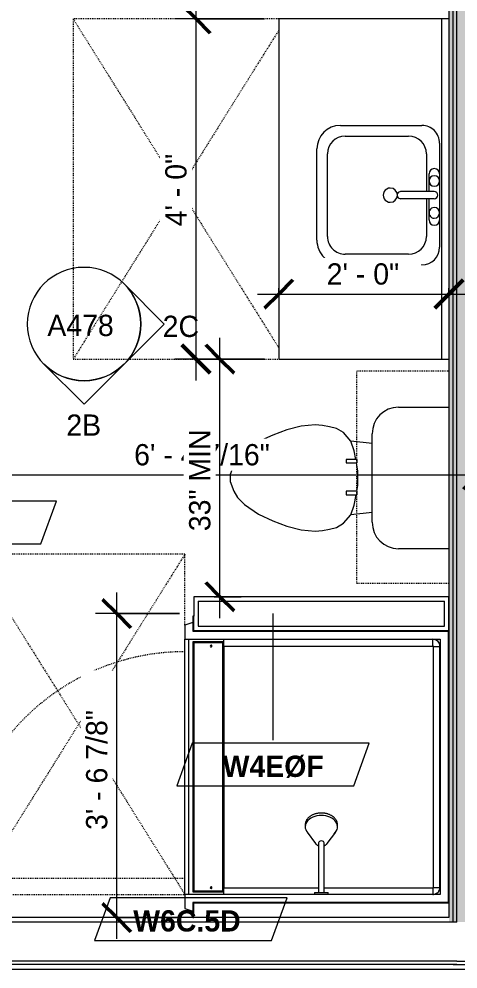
# Model space of a CAD drawing. Header units: inches. Extents: x -4010 to -1814, y 9846 to 12241.
# Drawn here: x -3403.8 to -3341.9, y 11718.1 to 11852.2 of the extents above; entities that cross this region are included whole.
import ezdxf

# ---------------------------------------------------------------- set-up
doc = ezdxf.new("R2010")
doc.units = ezdxf.units.IN
doc.header["$MEASUREMENT"] = 0
doc.linetypes.add('Dash', pattern=[0.25, 0.125, -0.125])
for name, color, linetype, lineweight in [('0-1', 7, 'Continuous', 5), ('A-ANNO-DIMS', 211, 'Continuous', 9), ('A-ANNO-DIMS-32', 211, 'Continuous', 9), ('A-GENM', 5, 'Continuous', 9), ('A-GENM-HDLN', 13, 'Dash', 9), ('A-WALL', 113, 'Continuous', 18), ('A-WALL-2', 250, 'Continuous', 18), ('A-WALL-IDEN', 211, 'Continuous', 9), ('G-ANNO-SYMB-3', 111, 'Continuous', 9), ('I-WALL-1', 21, 'Continuous', 18), ('I-WALL-2', 241, 'Continuous', 5), ('I-WALL-3', 7, 'Continuous', 9), ('I-WALL-4', 2, 'Continuous', 9), ('P-SANR-FIXT', 6, 'Continuous', 9), ('P-SANR-FIXT-HDLN', 131, 'Dash', 9), ('Q-CASE', 31, 'Continuous', 9), ('Q-CASE-1', 31, 'Dash', 9)]:
    doc.layers.add(name, color=color, linetype=linetype, lineweight=lineweight)
doc.styles.add('Century Gothic', font='ufonts.com_century-gothic.ttf', dxfattribs={"height": 3})
doc.styles.add('Century Gothic_B_1', font='GOTHICB.TTF', dxfattribs={"height": 3})
doc.dimstyles.new('OD_1__HACK_2', dxfattribs={"dimscale": 12, "dimtxt": 3.132505, "dimasz": 0.333333, "dimexe": 0.25, "dimexo": 0.166667, "dimgap": 0.041667, "dimtad": 1, "dimdec": 4, "dimrnd": 0.0625, "dimzin": 3, "dimdsep": 46, "dimlunit": 4, "dimtxsty": 'Century Gothic', "dimblk1": 'OBLIQUE', "dimblk2": 'OBLIQUE', "dimsah": 1, "dimcen": 0.09, "dimdle": 0.25, "dimazin": 0, "dimtfac": 1, "dimtdec": 4, "dimtix": 1, "dimtmove": 0, "dimatfit": 3, "dimfxl": 1, "dimtvp": 1, "dimtfill": 1, "dimfrac": 2, "dimtolj": 1, "dimtzin": 0, "dimarcsym": 2})
doc.dimstyles.new('OD_1__HACK_2_1', dxfattribs={"dimscale": 12, "dimtxt": 3.132505, "dimasz": 0.333333, "dimexe": 0.25, "dimexo": 0.166667, "dimgap": 0.041667, "dimtad": 1, "dimdec": 4, "dimrnd": 0.0625, "dimzin": 3, "dimdsep": 46, "dimlunit": 4, "dimtxsty": 'Century Gothic', "dimblk1": 'OBLIQUE', "dimblk2": 'OBLIQUE', "dimsah": 1, "dimcen": 0.09, "dimdle": 0.25, "dimazin": 0, "dimtfac": 1, "dimtdec": 4, "dimtix": 1, "dimtmove": 0, "dimatfit": 3, "dimfxl": 1, "dimtvp": 1, "dimtfill": 1, "dimfrac": 2, "dimtolj": 1, "dimtzin": 0, "dimarcsym": 2})

# ---------------------------------------------------------------- blocks, each defined once
blk = doc.blocks.new('CTR - 1st Phase - Common Walls_rvt-1-UNIT PLANS - 2ND _ 3RD FLOOR')
at = {"layer": 'I-WALL-1'}
blk.add_hatch(color=256, dxfattribs=at).paths.add_polyline_path([(-3343.16, 11724.74), (-3342.54, 11724.74), (-3342.54, 12110.34), (-3343.16, 12110.34), (-3343.16, 11725.36)], flags=0)
at = {"layer": 'I-WALL-2'}
for points in [[(-3342.54, 11724.74), (-3342.04, 11724.74), (-3342.04, 12110.34), (-3342.54, 12110.34), (-3342.54, 11725.36)], [(-3342.04, 11724.74), (-3336.54, 11724.74), (-3336.54, 12110.34), (-3342.04, 12110.34), (-3342.04, 11725.36)]]:
    blk.add_hatch(color=256, dxfattribs=at).paths.add_polyline_path(points, flags=0)
at = {"layer": 'A-WALL-2'}
for p, q in [((-3342.54, 11725.36), (-3342.54, 12110.34)), ((-3342.04, 11725.36), (-3342.04, 12110.34)), ((-3342.54, 11724.74), (-3342.54, 11725.36)), ((-3342.04, 11724.74), (-3342.04, 11725.36)), ((-3343.16, 11724.74), (-3413.78, 11724.74)), ((-3342.54, 11724.74), (-3343.16, 11724.74)), ((-3342.04, 11724.74), (-3342.54, 11724.74)), ((-3343.16, 11718.74), (-3419.78, 11718.74)), ((-3343.16, 11719.24), (-3419.28, 11719.24)), ((-3342.04, 11719.24), (-3343.16, 11719.24)), ((-3342.54, 11718.74), (-3343.16, 11718.74)), ((-3342.54, 11718.74), (-3342.04, 11718.74)), ((-3342.04, 11718.74), (-3342.54, 11718.74)), ((-3342.04, 11719.24), (-3207.1, 11719.24)), ((-3342.04, 11718.74), (-3207.1, 11718.74))]:
    blk.add_line(p, q, dxfattribs=at)
at = {"layer": 'I-WALL-3'}
for p, q in [((-3343.16, 12110.34), (-3343.16, 11852.18)), ((-3343.16, 11804.18), (-3343.16, 11765.89)), ((-3343.16, 11727.39), (-3343.16, 11725.36)), ((-3379.28, 11725.36), (-3413.16, 11725.36)), ((-3343.16, 11725.36), (-3379.16, 11725.36)), ((-3420.41, 11718.11), (-3343.16, 11718.11)), ((-3343.16, 11718.11), (-3342.54, 11718.11)), ((-3342.54, 11718.11), (-3207.1, 11718.11))]:
    blk.add_line(p, q, dxfattribs=at)
blk = doc.blocks.new('M_Sink Vanity-Square - 500 x 440mm-1372835-UNIT PLANS - 2ND _ 3RD FLOOR')
at = {"layer": 'P-SANR-FIXT'}
for p, q in [((-5.72, 10.23), (7.14, 10.23)), ((-5.22, 8.73), (6.46, 8.73)), ((-9.22, -4.59), (-9.22, 6.73)), ((10.46, 6.91), (10.46, -4.59)), ((-7.72, -2.72), (-7.72, 6.23)), ((8.96, 6.23), (8.96, -2.72)), ((0.12, -6.33), (0.12, -1.59)), ((1.12, -6.33), (1.12, -1.59)), ((0.12, -5.22), (-5.22, -5.22)), ((6.46, -5.22), (1.12, -5.22)), ((-2.88, -5.59), (0.12, -5.59)), ((1.12, -5.59), (3.62, -5.59)), ((7.96, -7.09), (-6.72, -7.09)), ((3.62, -7.09), (-2.88, -7.09))]:
    blk.add_line(p, q, dxfattribs=at)
for centre, radius, start, end in [((-5.72, 6.73), 3.5, 90, 180), ((7.14, 6.91), 3.32, 360, 90), ((-5.22, 6.23), 2.5, 90, 180), ((6.46, 6.23), 2.5, 360, 90), ((0.62, -0.13), 1, 360, 180), ((0.62, -0.13), 1, 180, 0), ((0.62, -1.59), 0.5, 360, 180), ((-5.22, -2.72), 2.5, 180, 270), ((6.46, -2.72), 2.5, 270, 360), ((-6.72, -4.59), 2.5, 180, 270), ((7.96, -4.59), 2.5, 270, 0), ((-2.88, -6.34), 0.75, 90, 270), ((-1.88, -6.34), 0.75, 360, 180), ((-1.88, -6.34), 0.75, 180, 0), ((0.62, -6.33), 0.5, 180, 0), ((2.62, -6.34), 0.75, 0, 180), ((2.62, -6.34), 0.75, 180, 0), ((3.62, -6.34), 0.75, 270, 90)]:
    blk.add_arc(centre, radius, start, end, dxfattribs=at)
blk = doc.blocks.new('Toilet-Domestic-3D - Toilet-Domestic-3D-V75-UNIT PLANS - 2ND _ 3RD FLOOR')
at = {"layer": 'P-SANR-FIXT'}
for p, q in [((-9.98, 11.75), (-9.98, 18.85)), ((9.98, 18.85), (9.98, 11.75)), ((6.25, 8.02), (-6.25, 8.02)), ((-4.86, 8.02), (-5.21, 5)), ((4.86, 8.02), (5.21, 5)), ((-3.84, 5.5), (-5.21, 5)), ((-2.61, 5.72), (-3.84, 5.5)), ((-1, 6), (-2.12, 5.8)), ((1, 6), (-1, 6)), ((1.89, 5.84), (1, 6)), ((3.84, 5.5), (2.38, 5.76)), ((5.21, 5), (3.84, 5.5)), ((-5.21, 5), (-6.4, 4)), ((6.4, 4), (5.21, 5)), ((-6.97, 3), (-7.24, 2)), ((-6.4, 4), (-6.97, 3)), ((6.97, 3), (6.4, 4)), ((7.24, 2), (6.97, 3)), ((-7.24, 2), (-7.41, 1)), ((7.41, 1), (7.24, 2)), ((-7.41, 1), (-7.5, 0)), ((-7.5, 0), (-7.33, -1.99)), ((7.33, -1.99), (7.5, 0)), ((7.5, 0), (7.41, 1)), ((-7.33, -1.99), (-6.79, -4)), ((6.79, -4), (7.33, -1.99)), ((-6.79, -4), (-6.06, -6)), ((6.06, -6), (6.79, -4)), ((-6.06, -6), (-5.13, -8)), ((5.13, -8), (6.06, -6)), ((-5.13, -8), (-3.74, -10)), ((3.74, -10), (5.13, -8)), ((-3.74, -10), (-2.74, -11)), ((2.74, -11), (3.74, -10)), ((-2.74, -11), (-1.87, -11.5)), ((-1.87, -11.5), (-0.5, -12)), ((-0.5, -12), (0.5, -12)), ((0.5, -12), (1.87, -11.5)), ((1.87, -11.5), (2.74, -11))]:
    blk.add_line(p, q, dxfattribs=at)
for centre, start, end in [((-6.25, 11.75), 180, 270), ((6.25, 11.75), 270, 360)]:
    blk.add_arc(centre, 3.73, start, end, dxfattribs=at)
blk = doc.blocks.new('Bath Vanity - Bath Vanity 48_-3150017-UNIT PLANS - 2ND _ 3RD FLOOR')
at = {"layer": 'Q-CASE'}
for p, q in [((24.74, 24), (-23.26, 24)), ((-23.26, 24), (-23.26, 1)), ((24.74, 1), (24.74, 24))]:
    blk.add_line(p, q, dxfattribs=at)
blk = doc.blocks.new('ADA Clearances - 30_x48_-3255449-UNIT PLANS - 2ND _ 3RD FLOOR')
at = {"layer": 'A-GENM-HDLN'}
for p, q in [((15, -24), (-15, 24)), ((-15, -24), (15, 24)), ((15, 24), (-15, 24)), ((15, -24), (15, 24)), ((-15, -14), (-15, -24)), ((-15, -24), (15, -24))]:
    blk.add_line(p, q, dxfattribs=at)
blk = doc.blocks.new('ADA Clearances - 30_x48_-V52-UNIT PLANS - 2ND _ 3RD FLOOR')
at = {"layer": 'A-GENM-HDLN'}
for p, q in [((-14, -22.41), (15, 24)), ((15, 24), (-14, 24)), ((15, -24), (15, 24)), ((15, -24), (-14, 22.41)), ((-14, -24), (15, -24))]:
    blk.add_line(p, q, dxfattribs=at)
blk = doc.blocks.new('BATHROOM MIRROR - BATHROOM MIRROR 48_-3123886-UNIT PLANS - 2ND _ 3RD FLOOR')
at = {"layer": 'Q-CASE'}
for p, q in [((-23.26, -23), (24.74, -23)), ((-23.26, -23), (-23.26, -24)), ((24.74, -24), (-23.26, -24)), ((24.74, -24), (24.74, -23))]:
    blk.add_line(p, q, dxfattribs=at)
blk = doc.blocks.new('300 Series Wall Hung Cabinet_326 - 30_-2909953-UNIT PLANS - 2ND _ 3RD FLOOR')
at = {"layer": 'Q-CASE'}
for p, q in [((-2.01, 14.69), (-2.5, 14.69)), ((-2.5, 14.69), (-2.5, 13.19)), ((-2.01, 13.19), (-2.01, 14.69)), ((2.49, 14.69), (2, 14.69)), ((2, 14.69), (2, 13.19)), ((2.49, 13.19), (2.49, 14.69)), ((-2.01, 13.19), (-2.5, 13.19)), ((2.49, 13.19), (2, 13.19))]:
    blk.add_line(p, q, dxfattribs=at)
at = {"layer": 'Q-CASE-1'}
for p, q in [((-15, 0.19), (-15, 13.19)), ((-15, 13.19), (15, 13.19)), ((15, 13.19), (15, 0.19)), ((15, 0.19), (-15, 0.19))]:
    blk.add_line(p, q, dxfattribs=at)
blk = doc.blocks.new('4LBS24238A75FTB_V2 - 4LBS24238A75FTB_V2-3746186-UNIT PLANS - 2ND _ 3RD FLOOR')
at = {"layer": 'P-SANR-FIXT'}
for p, q in [((0, -0.5), (38.5, -0.5)), ((0, -36.5), (0, -0.5)), ((0.12, -36.62), (0.12, -0.63)), ((0.12, -0.63), (38.38, -0.63)), ((38.38, -0.63), (38.38, -36.62)), ((38.5, -0.5), (38.5, -36.5)), ((1.25, -37.75), (1.25, -1.75)), ((1.25, -1.75), (37.25, -1.75)), ((1.3, -2.43), (1.28, -2.51)), ((1.42, -2.2), (1.4, -2.23)), ((1.58, -2.01), (1.51, -2.08)), ((1.73, -1.9), (1.7, -1.92)), ((2.01, -1.78), (1.93, -1.8)), ((2.25, -1.77), (2.25, -1.75)), ((36.25, -1.77), (2.25, -1.77)), ((36.25, -1.77), (36.25, -1.75)), ((36.57, -1.8), (36.49, -1.78)), ((36.8, -1.92), (36.77, -1.9)), ((36.99, -2.08), (36.92, -2.01)), ((37.1, -2.23), (37.08, -2.2)), ((37.22, -2.51), (37.2, -2.43)), ((37.25, -1.75), (37.25, -17.52)), ((2.2, -32.27), (2.2, -2.75)), ((36.25, -2.7), (2.25, -2.7)), ((36.3, -18.11), (36.3, -2.75)), ((36.3, -32.27), (36.3, -18.89)), ((37.25, -19.48), (37.25, -37.75)), ((1.62, -32.27), (1.62, -36.62)), ((36.75, -32.38), (1.75, -32.38)), ((1.75, -32.38), (1.75, -36.5)), ((2.2, -32.27), (36.3, -32.27)), ((36.75, -36.5), (36.75, -32.38)), ((36.88, -36.62), (36.88, -32.27)), ((0, -36.5), (-2.02, -36.5)), ((-2.02, -36.5), (-2.02, -36.62)), ((-2.02, -36.62), (0.12, -36.62)), ((-1.13, -36.62), (-0.75, -37.75)), ((1.25, -37.25), (37.25, -37.25)), ((1.25, -37.75), (1.25, -37.25)), ((1.62, -36.62), (36.88, -36.62)), ((1.75, -36.5), (36.75, -36.5)), ((37.25, -37.25), (37.25, -37.75)), ((38.38, -36.62), (40.52, -36.62)), ((40.52, -36.5), (38.5, -36.5)), ((39.25, -37.75), (39.63, -36.62)), ((40.52, -36.62), (40.52, -36.5)), ((-0.75, -37.75), (1.25, -37.75)), ((37.25, -37.75), (1.25, -37.75)), ((37.25, -37.75), (39.25, -37.75))]:
    blk.add_line(p, q, dxfattribs=at)
for centre, radius, start, end in [((2.25, -2.75), 1, 90, 180), ((36.25, -2.75), 1, 0, 90), ((2.2, -34.06), 0.125, 0, 180), ((2.2, -34.06), 0.125, 180, 0), ((36.3, -34.06), 0.125, 0, 180), ((36.3, -34.06), 0.125, 180, 0)]:
    blk.add_arc(centre, radius, start, end, dxfattribs=at)
for centre, start_param, end_param in [((2.2, -32.28), 1.570796, 3.141593), ((36.3, -32.28), 0, 1.570796)]:
    blk.add_ellipse(centre, major_axis=(0.95, 0), ratio=0.019505, start_param=start_param, end_param=end_param, dxfattribs=at)
for points, knots in [([(2.25, -1.77), (2.18, -1.77), (2.05, -1.78), (1.8, -1.86), (1.52, -2.04), (1.34, -2.32), (1.26, -2.57), (1.25, -2.7), (1.25, -2.77)], [0, 0, 0, 0, 0.125, 0.25, 0.5, 0.75, 0.875, 1, 1, 1, 1]), ([(1.38, -2.25), (1.41, -2.21), (1.47, -2.12), (1.54, -2.04), (1.59, -2)], [-0.6665731, -0.6665731, -0.6665731, -0.6665731, -0.5714286, -0.4611793, -0.4611793, -0.4611793, -0.4611793]), ([(1.75, -1.88), (1.77, -1.87), (1.86, -1.82), (2.03, -1.77), (2.17, -1.75), (2.25, -1.75)], [-0.3333068, -0.3333068, -0.3333068, -0.3333068, -0.2857143, -0.1428571, 0, 0, 0, 0]), ([(36.25, -1.75), (36.31, -1.75), (36.42, -1.76), (36.59, -1.8), (36.7, -1.85), (36.75, -1.88)], [-1, -1, -1, -1, -0.8928571, -0.7857143, -0.6666667, -0.6666667, -0.6666667, -0.6666667]), ([(37.25, -2.77), (37.25, -2.7), (37.24, -2.57), (37.16, -2.32), (36.98, -2.04), (36.7, -1.86), (36.45, -1.78), (36.32, -1.77), (36.25, -1.77)], [0, 0, 0, 0, 0.125, 0.25, 0.5, 0.75, 0.875, 1, 1, 1, 1]), ([(36.75, -1.88), (36.79, -1.91), (36.89, -1.97), (36.97, -2.05), (37.01, -2.1)], [-0.6665731, -0.6665731, -0.6665731, -0.6665731, -0.5714286, -0.4475924, -0.4475924, -0.4475924, -0.4475924]), ([(37.12, -2.25), (37.13, -2.27), (37.16, -2.33), (37.18, -2.38), (37.19, -2.42)], [-0.3333068, -0.3333068, -0.3333068, -0.3333068, -0.2857143, -0.2174647, -0.2174647, -0.2174647, -0.2174647]), ([(2.25, -2.7), (2.24, -2.7), (2.24, -2.7), (2.23, -2.7), (2.22, -2.71), (2.22, -2.71), (2.21, -2.72), (2.21, -2.73), (2.2, -2.74), (2.2, -2.74), (2.2, -2.75), (2.2, -2.75)], [-1, -1, -1, -1, -0.833333, -0.75, -0.666667, -0.583333, -0.416667, -0.333333, -0.208333, -0.083333, 0, 0, 0, 0]), ([(36.3, -2.75), (36.3, -2.74), (36.3, -2.74), (36.3, -2.73), (36.29, -2.72), (36.29, -2.72), (36.28, -2.71), (36.27, -2.71), (36.26, -2.7), (36.26, -2.7), (36.25, -2.7), (36.25, -2.7)], [-1, -1, -1, -1, -0.833333, -0.75, -0.666667, -0.583333, -0.416667, -0.333333, -0.208333, -0.083333, 0, 0, 0, 0])]:
    blk.add_open_spline(points, degree=3, knots=knots, dxfattribs=at)
for points in [[(1.35, -2.32), (1.36, -2.3), (1.37, -2.27), (1.38, -2.25)], [(1.63, -1.97), (1.67, -1.94), (1.71, -1.91), (1.75, -1.88)], [(2.25, -2.7), (2.25, -2.62), (2.25, -2.45), (2.25, -2.22), (2.25, -2.03), (2.25, -1.88), (2.25, -1.82), (2.25, -1.8)], [(36.25, -2.7), (36.25, -2.62), (36.25, -2.45), (36.25, -2.22), (36.25, -2.03), (36.25, -1.88), (36.25, -1.82), (36.25, -1.8)], [(37.04, -2.14), (37.07, -2.18), (37.09, -2.21), (37.12, -2.25)], [(37.25, -2.67), (37.25, -2.7), (37.25, -2.72), (37.25, -2.75)], [(1.25, -2.75), (1.25, -2.74), (1.25, -2.72), (1.25, -2.71)], [(2.2, -2.75), (2.12, -2.75), (1.95, -2.75), (1.72, -2.75), (1.52, -2.76), (1.37, -2.76), (1.27, -2.76), (1.25, -2.77), (1.25, -2.77)], [(36.3, -2.75), (36.38, -2.75), (36.55, -2.75), (36.78, -2.75), (36.98, -2.76), (37.13, -2.76), (37.23, -2.76), (37.25, -2.77), (37.25, -2.77)]]:
    blk.add_open_spline(points, degree=3, dxfattribs=at)
at = {"layer": 'P-SANR-FIXT-HDLN'}
blk.add_line((35, -37.75), (35, -69.75), dxfattribs=at)
blk.add_arc((35, -37.75), 32, 180, 270, dxfattribs=at)
blk = doc.blocks.new('Shower Head - Shower Head-3260035-UNIT PLANS - 2ND _ 3RD FLOOR')
at = {"layer": 'P-SANR-FIXT'}
for p, q in [((-2.28, 9.81), (-2.28, 9.54)), ((2.28, 9.54), (2.28, 9.81)), ((-2.02, 8.78), (-0.84, 7.19)), ((0.84, 7.19), (2.02, 8.78)), ((-0.39, 7.27), (-0.39, 6.01)), ((0.39, 6.01), (0.39, 7.27)), ((-0.98, 0.26), (-0.98, 0)), ((-0.98, 0.26), (0.98, 0.26)), ((0.98, 0), (-0.98, 0)), ((-0.39, 1), (-0.39, 0.26)), ((0.39, 0.26), (0.39, 1)), ((0.98, 0), (0.98, 0.26))]:
    blk.add_line(p, q, dxfattribs=at)
at = {"layer": 'P-SANR-FIXT', "flags": 128}
for points in [[(0, 11.49), (-0.09, 11.49), (-0.18, 11.48), (-0.27, 11.48), (-0.35, 11.47), (-0.44, 11.46), (-0.53, 11.44), (-0.62, 11.43), (-0.7, 11.41), (-0.79, 11.39), (-0.87, 11.36), (-0.95, 11.34), (-1.03, 11.31), (-1.11, 11.28), (-1.19, 11.25), (-1.26, 11.21), (-1.34, 11.17), (-1.41, 11.13), (-1.48, 11.09), (-1.55, 11.05), (-1.61, 11), (-1.68, 10.95), (-1.74, 10.9), (-1.8, 10.85), (-1.85, 10.8), (-1.9, 10.74), (-1.95, 10.69), (-2, 10.63), (-2.04, 10.57), (-2.08, 10.51), (-2.12, 10.44), (-2.15, 10.38), (-2.18, 10.31), (-2.21, 10.25), (-2.23, 10.18), (-2.25, 10.11), (-2.26, 10.04), (-2.27, 9.97), (-2.28, 9.9), (-2.28, 9.83), (-2.28, 9.81)], [(2.28, 9.81), (2.28, 9.88), (2.28, 9.95), (2.27, 10.02), (2.25, 10.09), (2.24, 10.16), (2.21, 10.23), (2.19, 10.3), (2.16, 10.36), (2.13, 10.43), (2.09, 10.49), (2.05, 10.55), (2.01, 10.61), (1.97, 10.67), (1.92, 10.73), (1.86, 10.79), (1.81, 10.84), (1.75, 10.89), (1.69, 10.94), (1.63, 10.99), (1.57, 11.04), (1.5, 11.08), (1.43, 11.12), (1.36, 11.16), (1.28, 11.2), (1.21, 11.24), (1.13, 11.27), (1.05, 11.3), (0.97, 11.33), (0.89, 11.36), (0.81, 11.38), (0.72, 11.4), (0.64, 11.42), (0.55, 11.44), (0.47, 11.45), (0.38, 11.46), (0.29, 11.47), (0.2, 11.48), (0.11, 11.49), (0.02, 11.49), (0, 11.49)], [(-0.84, 7.19), (-0.81, 7.16), (-0.79, 7.13), (-0.76, 7.1), (-0.73, 7.08), (-0.7, 7.05), (-0.68, 7.03), (-0.65, 7.01), (-0.62, 6.98), (-0.59, 6.97), (-0.56, 6.95), (-0.53, 6.93), (-0.49, 6.91), (-0.46, 6.9), (-0.43, 6.89), (-0.4, 6.87)], [(0.39, 6.87), (0.43, 6.88), (0.46, 6.9), (0.49, 6.91), (0.52, 6.93), (0.55, 6.94), (0.58, 6.96), (0.61, 6.98), (0.64, 7), (0.67, 7.03), (0.7, 7.05), (0.73, 7.07), (0.76, 7.1), (0.78, 7.13), (0.81, 7.16), (0.83, 7.19), (0.84, 7.19)], [(-0.39, 6.01), (-0.39, 5.81), (-0.39, 5.6), (-0.39, 5.38), (-0.39, 5.15), (-0.39, 4.92), (-0.39, 4.68), (-0.39, 4.43), (-0.39, 4.18), (-0.39, 3.93), (-0.39, 3.67), (-0.39, 3.4), (-0.39, 3.13), (-0.39, 2.86), (-0.39, 2.59), (-0.39, 2.31), (-0.39, 2.03), (-0.39, 1.75), (-0.39, 1.46), (-0.39, 1.18), (-0.39, 1)], [(0.39, 1), (0.39, 1.29), (0.39, 1.57), (0.39, 1.85), (0.39, 2.13), (0.39, 2.41), (0.39, 2.69), (0.39, 2.96), (0.39, 3.23), (0.39, 3.5), (0.39, 3.76), (0.39, 4.02), (0.39, 4.27), (0.39, 4.52), (0.39, 4.77), (0.39, 5), (0.39, 5.23), (0.39, 5.46), (0.39, 5.67), (0.39, 5.88), (0.39, 6.01)]]:
    blk.add_lwpolyline(points, dxfattribs=at)
at = {"layer": 'P-SANR-FIXT'}
for centre, major_axis, start_param, end_param in [((0, 9.54), (-2.28, 0), 4.712389, 6.956384), ((0, 9.54), (2.28, 0), 5.609987, 7.853982), ((0, 7.27), (-0.394, 0), 4.712389, 6.283185), ((0, 7.27), (-0.394, 0), 3.141593, 4.712389)]:
    blk.add_ellipse(centre, major_axis=major_axis, ratio=0.707107, start_param=start_param, end_param=end_param, dxfattribs=at)
blk = doc.blocks.new('Elevation - Filled Arrow-152140-UNIT PLANS - 2ND _ 3RD FLOOR')
at = {"layer": 'G-ANNO-SYMB-3'}
for start, end in [(360, 180), (180, 360)]:
    blk.add_arc((0, 0), 0.25, start, end, dxfattribs=at)
blk = doc.blocks.new('Elevation - Filled Arrow-151867-UNIT PLANS - 2ND _ 3RD FLOOR')
at = {"layer": 'G-ANNO-SYMB-3'}
for p, q in [((0, 0.3536), (-0.1768, 0.1768)), ((0.1768, 0.1768), (0, 0.3536))]:
    blk.add_line(p, q, dxfattribs=at)
blk.add_arc((0, 0), 0.25, 45, 135, dxfattribs=at)
blk = doc.blocks.new('DIMBLOCK130-UNIT PLANS - 2ND _ 3RD FLOOR')
at = {"layer": 'A-ANNO-DIMS-32', "lineweight": 50}
for p, q in [((-3415.53, 11787.84), (-3413.53, 11789.84)), ((-3339.12, 11787.84), (-3337.12, 11789.84)), ((-3415.53, 11787.84), (-3417.53, 11785.84)), ((-3339.12, 11787.84), (-3341.12, 11785.84))]:
    blk.add_line(p, q, dxfattribs=at)
at = {"layer": 'A-ANNO-DIMS-32'}
for p, q in [((-3415.53, 11788.67), (-3415.53, 11784.84)), ((-3415.53, 11787.84), (-3415.53, 11788.67)), ((-3339.12, 11788.67), (-3339.12, 11784.84)), ((-3339.12, 11787.84), (-3339.12, 11788.67)), ((-3415.53, 11787.84), (-3336.12, 11787.84))]:
    blk.add_line(p, q, dxfattribs=at)
at = {"layer": 'A-ANNO-DIMS-32', "color": 0, "insert": (-3387.57, 11792.19), "char_height": 3, "width": 24.5827, "attachment_point": 1, "line_spacing_factor": 0.984502, "style": 'Century Gothic', "bg_fill": 3, "box_fill_scale": 1.25, "bg_fill_color": 256, "bg_fill_true_color": 13158600, "bg_fill_transparency": 0}
blk.add_mtext('6\' - 4 7/16"', dxfattribs=at)
blk = doc.blocks.new('_Oblique')
at = {"color": 0, "linetype": 'ByBlock', "lineweight": -2}
blk.add_line((-0.5, -0.5), (0.5, 0.5), dxfattribs=at)
blk = doc.blocks.new('DIMBLOCK206-UNIT PLANS - 2ND _ 3RD FLOOR')
at = {"layer": 'A-ANNO-DIMS-32'}
for p, q in [((-3378.84, 11801.18), (-3378.84, 11855.18)), ((-3369.16, 11852.18), (-3381.84, 11852.18)), ((-3378.84, 11852.18), (-3369.16, 11852.18)), ((-3369.16, 11804.18), (-3381.84, 11804.18)), ((-3378.84, 11804.18), (-3369.16, 11804.18))]:
    blk.add_line(p, q, dxfattribs=at)
at = {"layer": 'A-ANNO-DIMS-32', "lineweight": 50}
for p, q in [((-3378.84, 11852.18), (-3380.84, 11854.18)), ((-3378.84, 11852.18), (-3376.84, 11850.18)), ((-3378.84, 11804.18), (-3380.84, 11806.18)), ((-3378.84, 11804.18), (-3376.84, 11802.18))]:
    blk.add_line(p, q, dxfattribs=at)
at = {"layer": 'A-ANNO-DIMS-32', "color": 0, "insert": (-3383.18, 11822.93), "char_height": 3, "width": 12.5897, "attachment_point": 1, "rotation": 90, "line_spacing_factor": 0.984502, "style": 'Century Gothic', "bg_fill": 3, "box_fill_scale": 1.25, "bg_fill_color": 256, "bg_fill_true_color": 13158600, "bg_fill_transparency": 0}
blk.add_mtext('4\' - 0"', dxfattribs=at)
blk = doc.blocks.new('DIMBLOCK207-UNIT PLANS - 2ND _ 3RD FLOOR')
at = {"layer": 'A-ANNO-DIMS-32', "lineweight": 50}
for p, q in [((-3367.16, 11813.35), (-3365.16, 11815.35)), ((-3343.16, 11813.35), (-3341.16, 11815.35)), ((-3367.16, 11813.35), (-3369.16, 11811.35)), ((-3343.16, 11813.35), (-3345.16, 11811.35))]:
    blk.add_line(p, q, dxfattribs=at)
at = {"layer": 'A-ANNO-DIMS-32'}
for p, q in [((-3367.16, 11814.18), (-3367.16, 11810.35)), ((-3367.16, 11813.35), (-3367.16, 11814.18)), ((-3343.16, 11814.18), (-3343.16, 11810.35)), ((-3343.16, 11813.35), (-3343.16, 11814.18)), ((-3370.16, 11813.35), (-3340.16, 11813.35))]:
    blk.add_line(p, q, dxfattribs=at)
at = {"layer": 'A-ANNO-DIMS-32', "color": 0, "insert": (-3360.4, 11817.7), "char_height": 3, "width": 12.5897, "attachment_point": 1, "line_spacing_factor": 0.984502, "style": 'Century Gothic', "bg_fill": 3, "box_fill_scale": 1.25, "bg_fill_color": 256, "bg_fill_true_color": 13158600, "bg_fill_transparency": 0}
blk.add_mtext('2\' - 0"', dxfattribs=at)
blk = doc.blocks.new('DIMBLOCK371-UNIT PLANS - 2ND _ 3RD FLOOR')
at = {"layer": 'A-ANNO-DIMS-32'}
for p, q in [((-3375.47, 11767.64), (-3375.47, 11807.18)), ((-3369.16, 11804.18), (-3378.47, 11804.18)), ((-3375.47, 11804.18), (-3369.16, 11804.18)), ((-3376.3, 11770.64), (-3372.47, 11770.64)), ((-3375.47, 11770.64), (-3376.3, 11770.64))]:
    blk.add_line(p, q, dxfattribs=at)
at = {"layer": 'A-ANNO-DIMS-32', "lineweight": 50}
for p, q in [((-3375.47, 11804.18), (-3377.47, 11806.18)), ((-3375.47, 11804.18), (-3373.47, 11802.18)), ((-3375.47, 11770.64), (-3377.47, 11772.64)), ((-3375.47, 11770.64), (-3373.47, 11768.64))]:
    blk.add_line(p, q, dxfattribs=at)
at = {"layer": 'A-ANNO-DIMS-32', "color": 0, "insert": (-3379.82, 11779.9), "char_height": 3, "width": 18.0194, "attachment_point": 1, "rotation": 90, "line_spacing_factor": 0.984502, "style": 'Century Gothic', "bg_fill": 3, "box_fill_scale": 1.25, "bg_fill_color": 256, "bg_fill_true_color": 13158600, "bg_fill_transparency": 0}
blk.add_mtext('33" MIN', dxfattribs=at)
blk = doc.blocks.new('DIMBLOCK391-UNIT PLANS - 2ND _ 3RD FLOOR')
at = {"layer": 'A-ANNO-DIMS-32'}
for p, q in [((-3390.02, 11722.36), (-3390.02, 11771.26)), ((-3381.16, 11768.26), (-3393.02, 11768.26)), ((-3390.02, 11768.26), (-3381.16, 11768.26)), ((-3381.28, 11725.36), (-3393.02, 11725.36)), ((-3390.02, 11725.36), (-3381.28, 11725.36))]:
    blk.add_line(p, q, dxfattribs=at)
at = {"layer": 'A-ANNO-DIMS-32', "lineweight": 50}
for p, q in [((-3390.02, 11768.26), (-3392.02, 11770.26)), ((-3390.02, 11768.26), (-3388.02, 11766.26)), ((-3390.02, 11725.36), (-3392.02, 11727.36)), ((-3390.02, 11725.36), (-3388.02, 11723.36))]:
    blk.add_line(p, q, dxfattribs=at)
at = {"layer": 'A-ANNO-DIMS-32', "color": 0, "insert": (-3394.36, 11737.74), "char_height": 3, "width": 21.7784, "attachment_point": 1, "rotation": 90, "line_spacing_factor": 0.984502, "style": 'Century Gothic', "bg_fill": 3, "box_fill_scale": 1.25, "bg_fill_color": 256, "bg_fill_true_color": 13158600, "bg_fill_transparency": 0}
blk.add_mtext('3\' - 6 7/8"', dxfattribs=at)
blk = doc.blocks.new('Wall Tag - Arch Wall-3956453-UNIT PLANS - 2ND _ 3RD FLOOR')
at = {"layer": 'A-WALL-IDEN'}
for p, q in [((-0.3561, 0.0937), (-0.4244, -0.0937)), ((0.4244, 0.0937), (-0.3561, 0.0937)), ((0.3561, -0.0937), (0.4244, 0.0937)), ((-0.4244, -0.0937), (0.3561, -0.0937))]:
    blk.add_line(p, q, dxfattribs=at)

msp = doc.modelspace()

# ---------------------------------------------------------------- linework, layer by layer
at = {"layer": 'A-WALL'}
for p, q in [((-3378.53165, 11770.01331), (-3343.78165, 11770.01331)), ((-3378.53165, 11770.01331), (-3378.53165, 11766.51331)), ((-3343.78165, 11766.51331), (-3343.78165, 11770.01331)), ((-3378.53165, 11766.51331), (-3343.78165, 11766.51331))]:
    msp.add_line(p, q, dxfattribs=at)
at = {"layer": 'I-WALL-4'}
for p, q in [((-3343.15665, 11770.63831), (-3379.15665, 11770.63831)), ((-3379.15665, 11770.63831), (-3379.15665, 11767.91221)), ((-3343.15665, 11765.88831), (-3343.15665, 11770.63831))]:
    msp.add_line(p, q, dxfattribs=at)

# ---------------------------------------------------------------- block references
at = {"layer": '0-1'}
msp.add_blockref('CTR - 1st Phase - Common Walls_rvt-1-UNIT PLANS - 2ND _ 3RD FLOOR', (0, 0), dxfattribs=at)
at = {"layer": 'A-GENM', "rotation": 180}
for name, p in [('ADA Clearances - 30_x48_-V52-UNIT PLANS - 2ND _ 3RD FLOOR', (-3381.16124, 11828.1769)), ('ADA Clearances - 30_x48_-3255449-UNIT PLANS - 2ND _ 3RD FLOOR', (-3395.40665, 11752.63831))]:
    msp.add_blockref(name, p, dxfattribs=at)
at = {"layer": 'A-WALL-IDEN', "xscale": 31.99999999999999, "yscale": 31.99999999999999, "zscale": 31.99999999999999}
msp.add_blockref('Wall Tag - Arch Wall-3956453-UNIT PLANS - 2ND _ 3RD FLOOR', (-3412.11363, 11781.1269), dxfattribs=at)
at = {"layer": 'G-ANNO-SYMB-3', "xscale": 31.99999999999999, "yscale": 31.99999999999999, "zscale": 31.99999999999999}
msp.add_blockref('Elevation - Filled Arrow-152140-UNIT PLANS - 2ND _ 3RD FLOOR', (-3394.64155, 11809.13241), dxfattribs=at)
at = {"layer": 'G-ANNO-SYMB-3', "extrusion": (0, 0, -1), "xscale": 31.99999999999999, "yscale": 31.99999999999999, "zscale": 31.99999999999999}
for rotation in [90.00000000000557, 180]:
    msp.add_blockref('Elevation - Filled Arrow-151867-UNIT PLANS - 2ND _ 3RD FLOOR', (3394.64155, 11809.13241), dxfattribs=dict(at, rotation=rotation))
at = {"layer": 'P-SANR-FIXT'}
for name, p, rotation in [('M_Sink Vanity-Square - 500 x 440mm-1372835-UNIT PLANS - 2ND _ 3RD FLOOR', (-3351.56039, 11826.69741), 90.00000000005821), ('Toilet-Domestic-3D - Toilet-Domestic-3D-V75-UNIT PLANS - 2ND _ 3RD FLOOR', (-3362.01246, 11787.4076), 270.0000000004327), ('4LBS24238A75FTB_V2 - 4LBS24238A75FTB_V2-3746186-UNIT PLANS - 2ND _ 3RD FLOOR', (-3342.65665, 11765.88831), 269.9999999997755)]:
    msp.add_blockref(name, p, dxfattribs=dict(at, rotation=rotation))
msp.add_blockref('Shower Head - Shower Head-3260035-UNIT PLANS - 2ND _ 3RD FLOOR', (-3361.15665, 11728.63831), dxfattribs=at)
at = {"layer": 'Q-CASE'}
for name, p, rotation in [('Bath Vanity - Bath Vanity 48_-3150017-UNIT PLANS - 2ND _ 3RD FLOOR', (-3343.15665, 11827.43919), 90.00000000004329), ('BATHROOM MIRROR - BATHROOM MIRROR 48_-3123886-UNIT PLANS - 2ND _ 3RD FLOOR', (-3367.16124, 11827.43919), 90.00000000025479), ('300 Series Wall Hung Cabinet_326 - 30_-2909953-UNIT PLANS - 2ND _ 3RD FLOOR', (-3342.97374, 11787.5326), 89.99999999999794)]:
    msp.add_blockref(name, p, dxfattribs=dict(at, rotation=rotation))

# ---------------------------------------------------------------- texts
at = {"layer": 'A-WALL-IDEN', "insert": (-3375.08663, 11748.22158), "char_height": 3, "width": 17.069, "attachment_point": 1, "style": 'Century Gothic_B_1'}
msp.add_mtext('W4EØF', dxfattribs=at)
at = {"layer": 'G-ANNO-SYMB-3', "char_height": 3, "attachment_point": 1, "style": 'Century Gothic'}
for s, insert, width in [('A478', (-3399.8175, 11810.43883), 12.221), ('2C', (-3383.54208, 11810.30441), 6.969), ('2B', (-3397.13779, 11796.36574), 5.757)]:
    msp.add_mtext(s, dxfattribs=dict(at, insert=insert, width=width))

# ---------------------------------------------------------------- next in the draw order: dimensions: what is measured, and where the dimension line sits
at = {"layer": 'A-ANNO-DIMS'}
dim = msp.add_linear_dim(base=(-3378.83521, 11852.1769), p1=(-3367.15665, 11804.1769), p2=(-3367.15665, 11852.1769), angle=90, dimstyle='OD_1__HACK_2', override={"dimpost": '<>', "dimfxl": 48}, dxfattribs=at)
dim.commit()
dim.dimension.update_dxf_attribs({"geometry": 'DIMBLOCK206-UNIT PLANS - 2ND _ 3RD FLOOR', "text_midpoint": (-3380.91067, 11828.1769)})
dim = msp.add_linear_dim(base=(-3339.12374, 11787.84466), p1=(-3415.53165, 11790.67309), p2=(-3339.12374, 11790.67309), dimstyle='OD_1__HACK_2', override={"dimpost": '<>', "dimfxl": 76.40791}, dxfattribs=at)
dim.commit()
dim.dimension.update_dxf_attribs({"geometry": 'DIMBLOCK130-UNIT PLANS - 2ND _ 3RD FLOOR', "text_midpoint": (-3377.32769, 11790.08633)})

# ---------------------------------------------------------------- next in the draw order: dimensions: what is measured, and where the dimension line sits
dim = msp.add_linear_dim(base=(-3343.15665, 11813.35335), p1=(-3367.15665, 11816.18178), p2=(-3343.15665, 11816.18178), angle=0, dimstyle='OD_1__HACK_2', override={"dimpost": '<>', "dimfxl": 24}, dxfattribs=at)
dim.commit()
dim.dimension.update_dxf_attribs({"geometry": 'DIMBLOCK207-UNIT PLANS - 2ND _ 3RD FLOOR', "text_midpoint": (-3355.15665, 11815.42881)})
dim = msp.add_linear_dim(base=(-3375.4702, 11804.1769), p1=(-3378.29863, 11770.63831), p2=(-3367.16124, 11804.1769), angle=90, text='33" MIN', dimstyle='OD_1__HACK_2_1', override={"dimpost": '<>', "dimfxl": 35.339475}, dxfattribs=at)
dim.commit()
dim.dimension.update_dxf_attribs({"geometry": 'DIMBLOCK371-UNIT PLANS - 2ND _ 3RD FLOOR', "text_midpoint": (-3377.54566, 11787.4076)})

# ---------------------------------------------------------------- next in the draw order: linework, layer by layer
at = {"layer": 'A-WALL-IDEN'}
msp.add_line((-3367.99039, 11768.26331), (-3367.99039, 11750.39207), dxfattribs=at)

# ---------------------------------------------------------------- next in the draw order: dimensions: what is measured, and where the dimension line sits
at = {"layer": 'A-ANNO-DIMS'}
dim = msp.add_linear_dim(base=(-3390.01824, 11768.26331), p1=(-3379.28165, 11725.3644), p2=(-3379.15665, 11768.26331), angle=90, dimstyle='OD_1__HACK_2_1', override={"dimpost": '<>', "dimfxl": 42.899091}, dxfattribs=at)
dim.commit()
dim.dimension.update_dxf_attribs({"geometry": 'DIMBLOCK391-UNIT PLANS - 2ND _ 3RD FLOOR', "text_midpoint": (-3392.25991, 11746.81385)})

# ---------------------------------------------------------------- next in the draw order: block references
at = {"layer": 'A-WALL-IDEN', "xscale": 31.99999999999999, "yscale": 31.99999999999999, "zscale": 31.99999999999999}
for p in [(-3367.99039, 11746.97405), (-3379.56519, 11725.15741)]:
    msp.add_blockref('Wall Tag - Arch Wall-3956453-UNIT PLANS - 2ND _ 3RD FLOOR', p, dxfattribs=at)

# ---------------------------------------------------------------- next in the draw order: texts
at = {"layer": 'A-WALL-IDEN', "insert": (-3387.7008, 11726.40495), "char_height": 3, "width": 19.594, "attachment_point": 1, "style": 'Century Gothic_B_1'}
msp.add_mtext('W6C.5D', dxfattribs=at)

doc.saveas('drawing.dxf')
